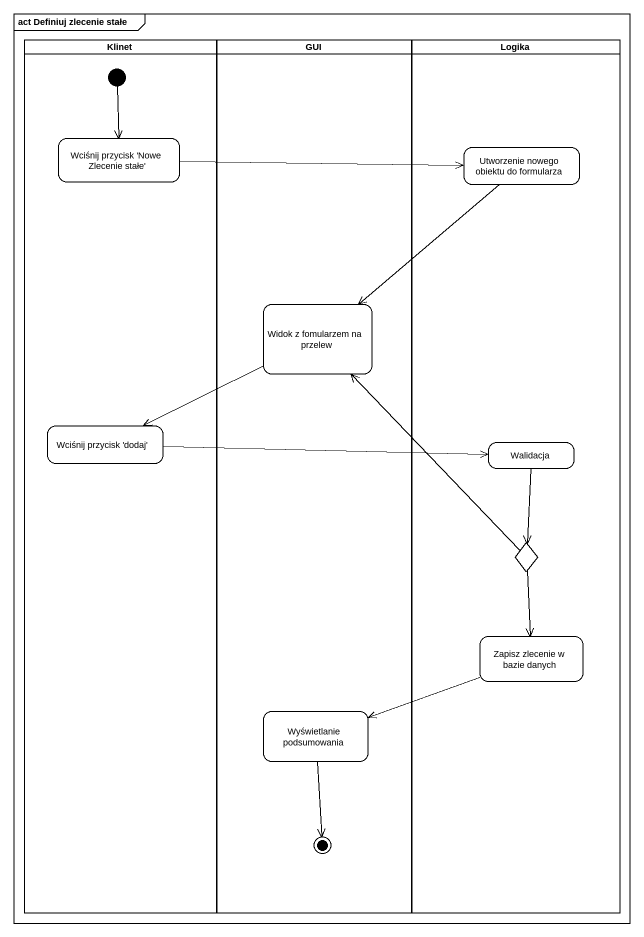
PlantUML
@startuml
mainframe act Definiuj zlecenie stałe
hide empty description
state Klinet <<partition>> {
  state "Wciśnij przycisk 'Nowe Zlecenie stałe'" as Wciśnij_przycisk_Nowe
  state "Wciśnij przycisk 'dodaj'" as Wciśnij_przycisk_dodaj
  [*] --> Wciśnij_przycisk_Nowe
}
state GUI <<partition>> {
  state "Widok z fomularzem na przelew" as Widok_z_fomularzem_na
  state "Wyświetlanie podsumowania" as Wyświetlanie_podsumowania
  Wyświetlanie_podsumowania --> [*]
}
state Logika <<partition>> {
  state "Utworzenie nowego obiektu do formularza" as Utworzenie_nowego_obiektu
  state Walidacja
  state choice1 <<choice>>
  state "Zapisz zlecenie w bazie danych" as Zapisz_zlecenie_w_bazie
}
Wciśnij_przycisk_Nowe -right-> Utworzenie_nowego_obiektu
Utworzenie_nowego_obiektu --> Widok_z_fomularzem_na
Widok_z_fomularzem_na -left-> Wciśnij_przycisk_dodaj
Wciśnij_przycisk_dodaj -right-> Walidacja
Walidacja --> choice1
choice1 -up-> Widok_z_fomularzem_na
choice1 --> Zapisz_zlecenie_w_bazie
Zapisz_zlecenie_w_bazie -left-> Wyświetlanie_podsumowania
@enduml
